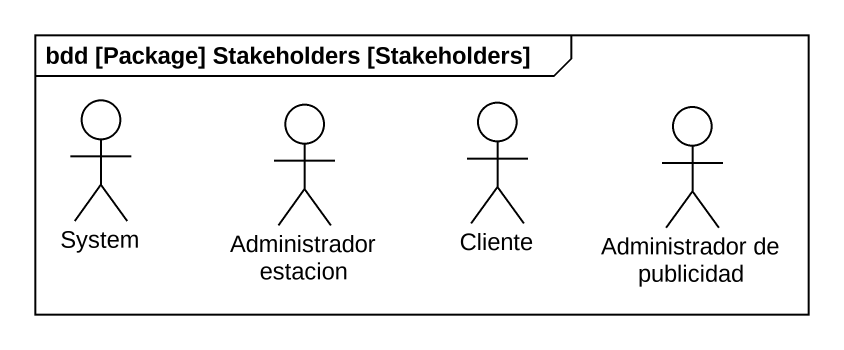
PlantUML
@startuml
mainframe bdd [Package] Stakeholders [Stakeholders]
actor System
actor "Administrador estacion" as Administrador_estacion
actor Cliente
actor "Administrador de publicidad" as Administrador_de_publicidad
@enduml
